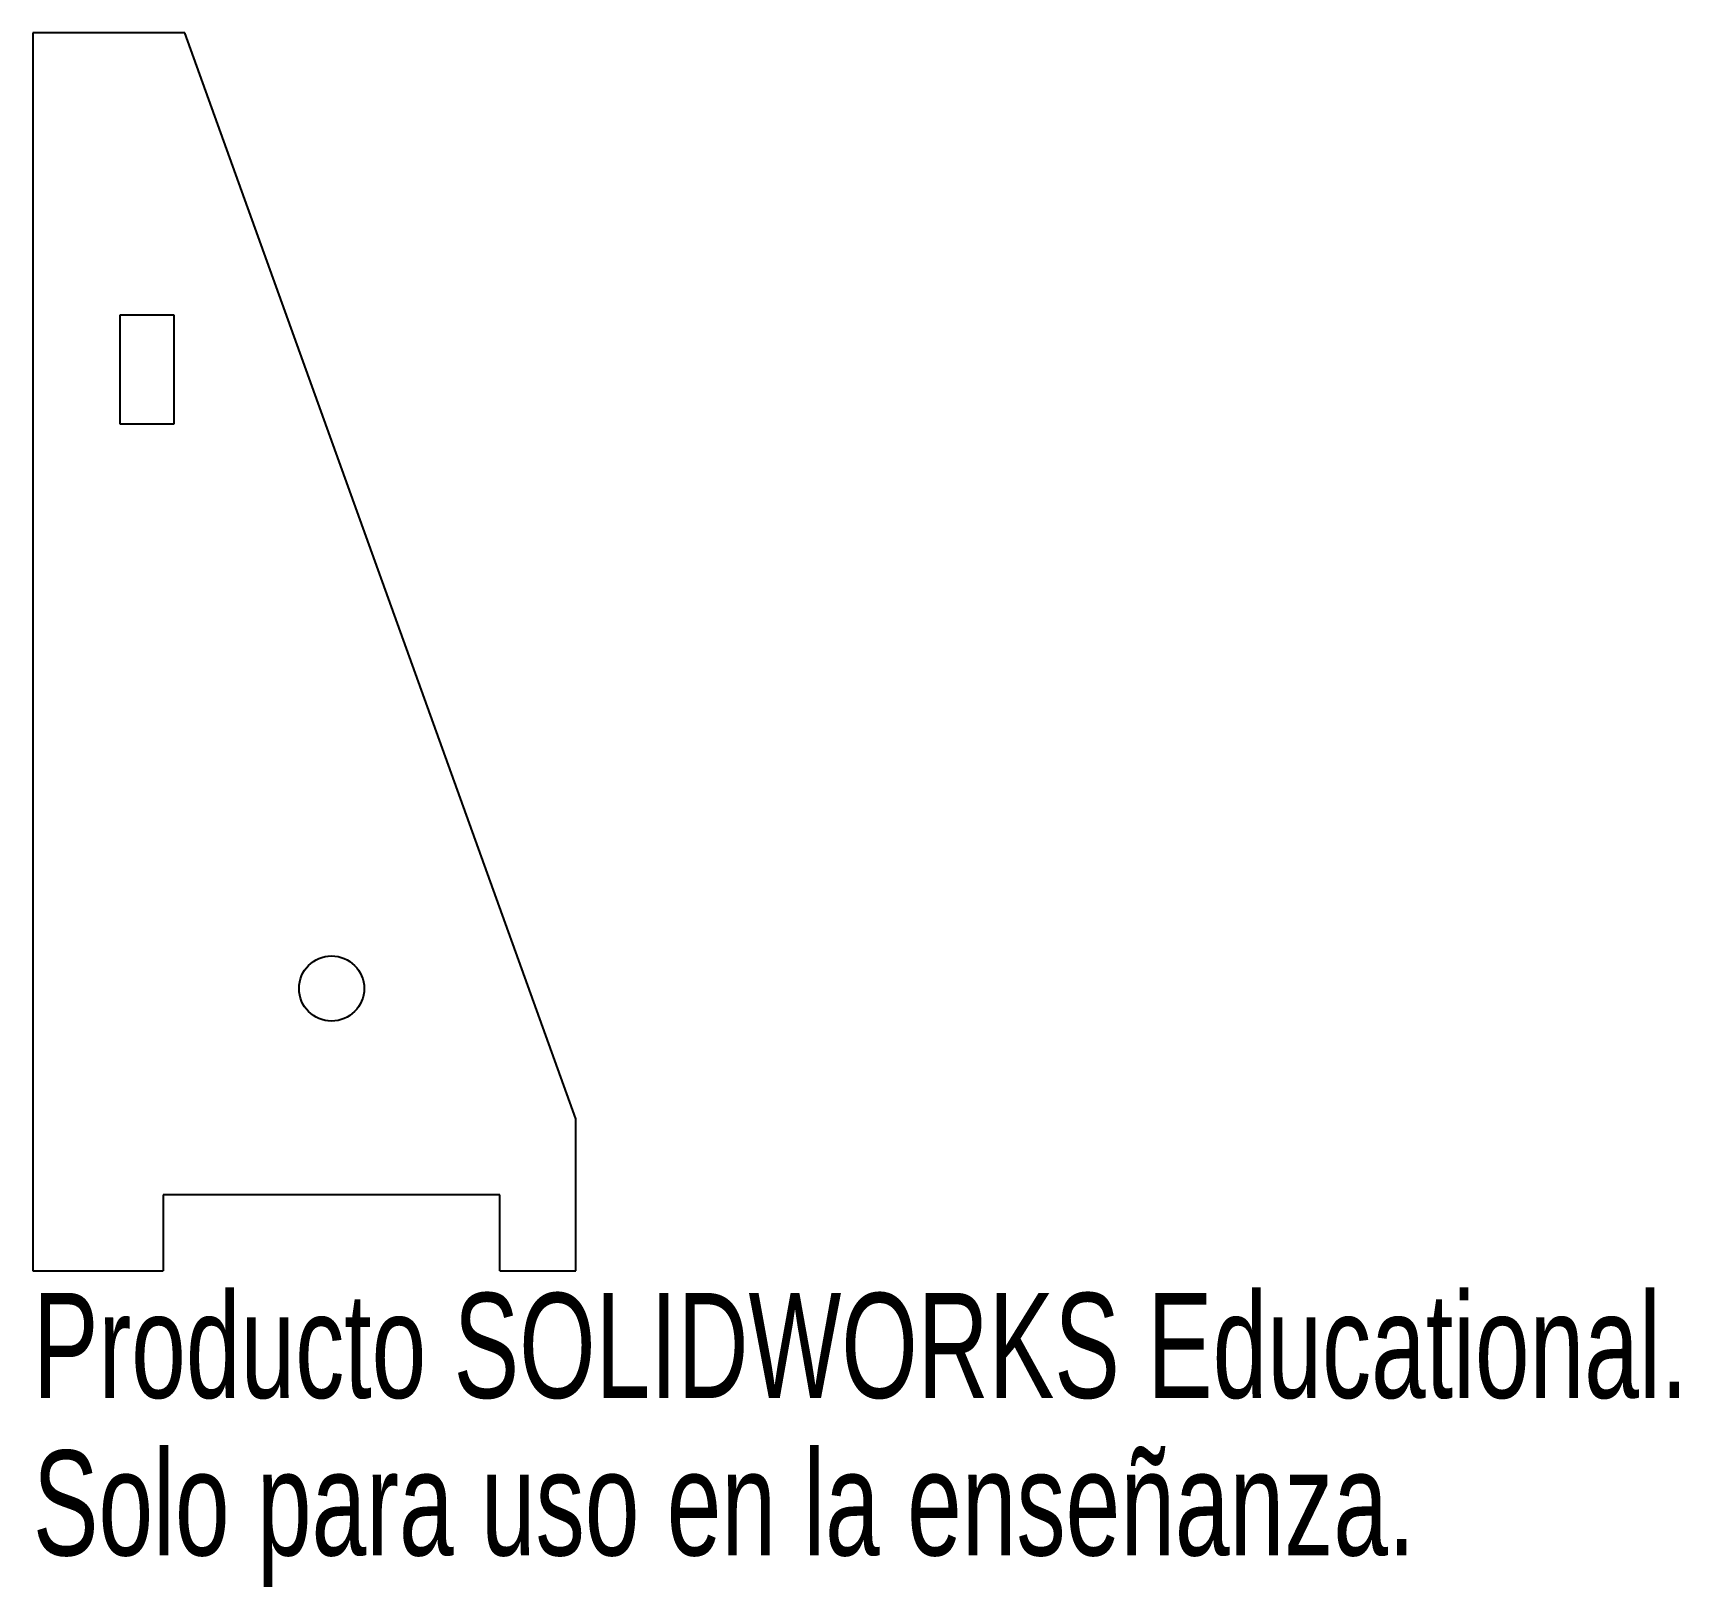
# Model space of a CAD drawing. Header units: millimetres. Extents: x 0 to 75.8, y -64.6 to 7.
import ezdxf

# ---------------------------------------------------------------- set-up
doc = ezdxf.new("R2010")
doc.units = ezdxf.units.MM
doc.styles.add('SLDTEXTSTYLE0', font='TXT', dxfattribs={"width": 0.7})

msp = doc.modelspace()

# ---------------------------------------------------------------- linework, layer by layer
at = {"color": 7, "linetype": 'Continuous', "lineweight": 25}
for p, q in [((7, 7), (0, 7)), ((0, 7), (0, -50)), ((25, -43), (7, 7)), ((6.5, -6), (4, -6)), ((4, -6), (4, -11)), ((6.5, -11), (6.5, -6)), ((4, -11), (6.5, -11)), ((25, -50), (25, -43)), ((21.5, -46.5), (6, -46.5)), ((6, -46.5), (6, -50)), ((21.5, -50), (21.5, -46.5)), ((0, -50), (6, -50)), ((21.5, -50), (25, -50))]:
    msp.add_line(p, q, dxfattribs=at)
msp.add_circle((13.75, -37), 1.5, dxfattribs=at)

# ---------------------------------------------------------------- texts
at = {"color": 7, "linetype": 'Continuous', "char_height": 4.83362, "attachment_point": 1, "style": 'SLDTEXTSTYLE0'}
for s, insert in [('Producto SOLIDWORKS Educational.', (0, -51.02)), ('Solo para uso en la enseñanza.', (0, -58.27))]:
    msp.add_mtext(s, dxfattribs=dict(at, insert=insert))

doc.saveas('drawing.dxf')
